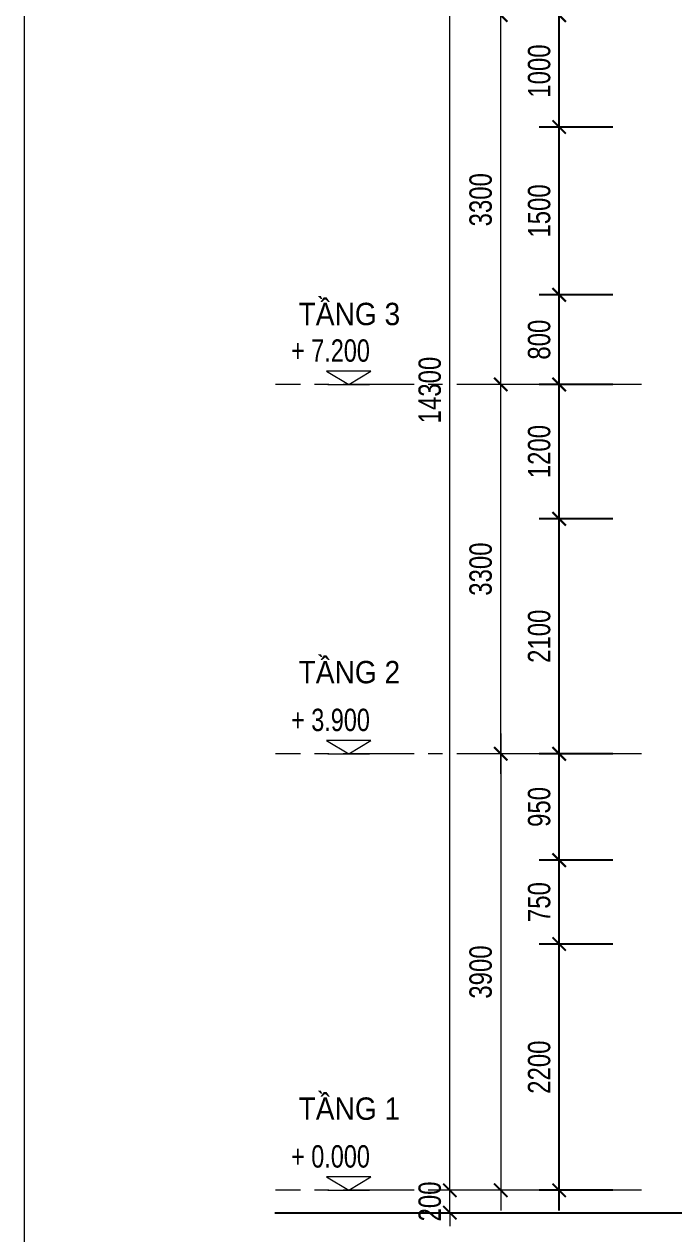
# Model space of a CAD drawing. Header units: millimetres. Extents: x -78046 to 260989, y -99288 to 158505.
# Drawn here: x 181189 to 186997, y 66559 to 77367 of the extents above; entities that cross this region are included whole.
import ezdxf
from ezdxf.xclip import XClip

# ---------------------------------------------------------------- set-up
doc = ezdxf.new("R2010")
doc.units = ezdxf.units.MM
doc.header["$LTSCALE"] = 100
doc.header["$XCLIPFRAME"] = 0
doc.header["$PDMODE"] = 98
doc.linetypes.add('CENTER', pattern=[50.8, 31.75, -6.35, 6.35, -6.35])
doc.layers.get('Defpoints').update_dxf_attribs({"lineweight": 13})
for name, color, linetype, lineweight in [('-CENTER', 143, 'CENTER', 13), ('-DIM', 9, 'Continuous', 13), ('-DOOR', 137, 'Continuous', 9), ('-HATCH', 8, 'Continuous', 5), ('-KH', 143, 'Continuous', 13), ('-LINE1', 7, 'Continuous', 18), ('-TEXT', 7, 'Continuous', 15)]:
    doc.layers.add(name, color=color, linetype=linetype, lineweight=lineweight)
doc.styles.add('1', font='arial.ttf')
doc.styles.add('AVANH', font='VHAVAN_2.TTF', dxfattribs={"width": 0.8})
doc.styles.add('X-5M-DH-TUM1$0$AVANTH', font='arial.ttf', dxfattribs={"width": 0.9})
doc.dimstyles.new('C_100A3', dxfattribs={"dimscale": 100, "dimtxt": 2.5, "dimasz": 1.2, "dimexe": 1.8, "dimexo": 0, "dimgap": 0.75, "dimtad": 1, "dimdec": 0, "dimzin": 0, "dimdsep": 46, "dimtxsty": 'AVANH', "dimblk": 'ARCHTICK', "dimcen": 0, "dimdle": 1.8, "dimclrd": 256, "dimclre": 256, "dimclrt": 7, "dimadec": 0, "dimazin": 0, "dimtfac": 0.0001, "dimtdec": 0, "dimtix": 1, "dimtmove": 2, "dimatfit": 3, "dimldrblk": 'ARCHTICK', "dimfxl": 1.8, "dimtolj": 1, "dimtzin": 0, "dimarcsym": 0})

# ---------------------------------------------------------------- blocks, each defined once
blk = doc.blocks.new('_ARCHTICK')
at = {"const_width": 0.15}
blk.add_lwpolyline([(-0.5, -0.5), (0.5, 0.5)], dxfattribs=at)
blk = doc.blocks.new('*D87')
at = {"layer": '-DIM', "lineweight": -2, "transparency": 16777216}
for p, q in [((-1874, 4280), (-1874, 20)), ((-1120, 4100), (-2054, 4100)), ((-1120, 200), (-2054, 200))]:
    blk.add_line(p, q, dxfattribs=at)
at = {"layer": 'Defpoints', "color": 0, "transparency": 16777216}
for p in [(-1120, 4100), (-1874, 200), (-1120, 200)]:
    blk.add_point(p, dxfattribs=at)
at = {"layer": '-DIM', "lineweight": -2, "transparency": 16777216, "xscale": 120, "yscale": 120, "zscale": 120}
for p, rotation in [((-1874, 4100), 90), ((-1874, 200), 270)]:
    blk.add_blockref('_ARCHTICK', p, dxfattribs=dict(at, rotation=rotation))
at = {"layer": '-DIM', "color": 7, "transparency": 16777216, "insert": (-2053, 2150), "char_height": 200, "attachment_point": 5, "rotation": 90, "style": 'AVANH'}
blk.add_mtext('\\A1;3900', dxfattribs=at)
blk = doc.blocks.new('*D88')
at = {"layer": '-DIM', "lineweight": -2, "transparency": 16777216}
for p, q in [((-1874, 3920), (-1874, 7580)), ((-1120, 7400), (-2054, 7400)), ((-1120, 4100), (-2054, 4100))]:
    blk.add_line(p, q, dxfattribs=at)
at = {"layer": 'Defpoints', "color": 0, "transparency": 16777216}
for p in [(-1874, 7400), (-1120, 7400), (-1120, 4100)]:
    blk.add_point(p, dxfattribs=at)
at = {"layer": '-DIM', "lineweight": -2, "transparency": 16777216, "xscale": 120, "yscale": 120, "zscale": 120}
for p, rotation in [((-1874, 7400), 90), ((-1874, 4100), 270)]:
    blk.add_blockref('_ARCHTICK', p, dxfattribs=dict(at, rotation=rotation))
at = {"layer": '-DIM', "color": 7, "transparency": 16777216, "insert": (-2053, 5750), "char_height": 200, "attachment_point": 5, "rotation": 90, "style": 'AVANH'}
blk.add_mtext('\\A1;3300', dxfattribs=at)
blk = doc.blocks.new('*D89')
at = {"layer": '-DIM', "lineweight": -2, "transparency": 16777216}
for p, q in [((-1874, 7220), (-1874, 10880)), ((-1120, 10700), (-2054, 10700)), ((-1120, 7400), (-2054, 7400))]:
    blk.add_line(p, q, dxfattribs=at)
at = {"layer": 'Defpoints', "color": 0, "transparency": 16777216}
for p in [(-1874, 10700), (-1120, 10700), (-1120, 7400)]:
    blk.add_point(p, dxfattribs=at)
at = {"layer": '-DIM', "lineweight": -2, "transparency": 16777216, "xscale": 120, "yscale": 120, "zscale": 120}
for p, rotation in [((-1874, 10700), 90), ((-1874, 7400), 270)]:
    blk.add_blockref('_ARCHTICK', p, dxfattribs=dict(at, rotation=rotation))
at = {"layer": '-DIM', "color": 7, "transparency": 16777216, "insert": (-2053, 9050), "char_height": 200, "attachment_point": 5, "rotation": 90, "style": 'AVANH'}
blk.add_mtext('\\A1;3300', dxfattribs=at)
blk = doc.blocks.new('*D90')
at = {"layer": '-DIM', "lineweight": -2, "transparency": 16777216}
for p, q in [((-1874, 10520), (-1874, 14680)), ((-1120, 14500), (-2054, 14500)), ((-1120, 10700), (-2054, 10700))]:
    blk.add_line(p, q, dxfattribs=at)
at = {"layer": 'Defpoints', "color": 0, "transparency": 16777216}
for p in [(-1874, 14500), (-1120, 14500), (-1120, 10700)]:
    blk.add_point(p, dxfattribs=at)
at = {"layer": '-DIM', "lineweight": -2, "transparency": 16777216, "xscale": 120, "yscale": 120, "zscale": 120}
for p, rotation in [((-1874, 14500), 90), ((-1874, 10700), 270)]:
    blk.add_blockref('_ARCHTICK', p, dxfattribs=dict(at, rotation=rotation))
at = {"layer": '-DIM', "color": 7, "transparency": 16777216, "insert": (-2053, 12600), "char_height": 200, "attachment_point": 5, "rotation": 90, "style": 'AVANH'}
blk.add_mtext('\\A1;3800', dxfattribs=at)
blk = doc.blocks.new('*D91')
at = {"layer": '-DIM', "lineweight": -2, "transparency": 16777216}
for p, q in [((-2329, 200), (-2329, 320)), ((-1120, 200), (-2509, 200)), ((-2329, 0), (-2329, 200)), ((-1120, 0), (-2509, 0)), ((-2329, 0), (-2329, -120))]:
    blk.add_line(p, q, dxfattribs=at)
at = {"layer": 'Defpoints', "color": 0, "transparency": 16777216}
for p in [(-2329, 200), (-1120, 200), (-1120, 0)]:
    blk.add_point(p, dxfattribs=at)
at = {"layer": '-DIM', "lineweight": -2, "transparency": 16777216, "xscale": 120, "yscale": 120, "zscale": 120}
for p, rotation in [((-2329, 200), 270), ((-2329, 0), 90)]:
    blk.add_blockref('_ARCHTICK', p, dxfattribs=dict(at, rotation=rotation))
at = {"layer": '-DIM', "color": 7, "transparency": 16777216, "insert": (-2508, 100), "char_height": 200, "attachment_point": 5, "rotation": 90, "style": 'AVANH'}
blk.add_mtext('\\A1;200', dxfattribs=at)
blk = doc.blocks.new('*D92')
at = {"layer": '-DIM', "lineweight": -2, "transparency": 16777216}
for p, q in [((-2329, 20), (-2329, 14680)), ((-1120, 14500), (-2509, 14500)), ((-1120, 200), (-2509, 200))]:
    blk.add_line(p, q, dxfattribs=at)
at = {"layer": 'Defpoints', "color": 0, "transparency": 16777216}
for p in [(-2329, 14500), (-1120, 14500), (-1120, 200)]:
    blk.add_point(p, dxfattribs=at)
at = {"layer": '-DIM', "lineweight": -2, "transparency": 16777216, "xscale": 120, "yscale": 120, "zscale": 120}
for p, rotation in [((-2329, 14500), 90), ((-2329, 200), 270)]:
    blk.add_blockref('_ARCHTICK', p, dxfattribs=dict(at, rotation=rotation))
at = {"layer": '-DIM', "color": 7, "transparency": 16777216, "insert": (-2508, 7350), "char_height": 200, "attachment_point": 5, "rotation": 90, "style": 'AVANH'}
blk.add_mtext('\\A1;14300', dxfattribs=at)
blk = doc.blocks.new('cot')
at = {"layer": '-KH'}
blk.add_line((116899, -109064), (117274, -109064), dxfattribs=at)
blk.add_lwpolyline([(117286, -108944), (116888, -108944), (117087, -109064)], close=True, dxfattribs=at)
blk.add_solid([(117087, -109064), (117087, -108944), (117286, -108944), (117087, -109064)], dxfattribs=at)
blk = doc.blocks.new('lancan')
for p, q in [((-1, 989), (6547, 989)), ((-1, 969), (6547, 969)), ((-1, 120), (6547, 120)), ((-1, 100), (6547, 100)), ((-1, 0), (6547, 0))]:
    blk.add_line(p, q)
blk = doc.blocks.new('*D439')
at = {"layer": '-DIM', "lineweight": -2, "transparency": 16777216}
for p, q in [((185972, 66768), (185972, 69328)), ((186452, 69148), (185792, 69148)), ((186452, 66948), (185792, 66948))]:
    blk.add_line(p, q, dxfattribs=at)
at = {"layer": 'Defpoints', "color": 0, "transparency": 16777216}
for p in [(185972, 69148), (186452, 69148), (186452, 66948)]:
    blk.add_point(p, dxfattribs=at)
at = {"layer": '-DIM', "lineweight": -2, "transparency": 16777216, "xscale": 120, "yscale": 120, "zscale": 120}
for p, rotation in [((185972, 69148), 90), ((185972, 66948), 270)]:
    blk.add_blockref('_ARCHTICK', p, dxfattribs=dict(at, rotation=rotation))
at = {"layer": '-DIM', "color": 7, "transparency": 16777216, "insert": (185794, 68048), "char_height": 200, "attachment_point": 5, "rotation": 90, "style": 'AVANH'}
blk.add_mtext('\\A1;2200', dxfattribs=at)
blk = doc.blocks.new('*D440')
at = {"layer": '-DIM', "lineweight": -2, "transparency": 16777216}
for p, q in [((185972, 69718), (185972, 71028)), ((186452, 70848), (185792, 70848)), ((186452, 69898), (185792, 69898))]:
    blk.add_line(p, q, dxfattribs=at)
at = {"layer": 'Defpoints', "color": 0, "transparency": 16777216}
for p in [(185972, 70848), (186452, 70848), (186452, 69898)]:
    blk.add_point(p, dxfattribs=at)
at = {"layer": '-DIM', "lineweight": -2, "transparency": 16777216, "xscale": 120, "yscale": 120, "zscale": 120}
for p, rotation in [((185972, 70848), 90), ((185972, 69898), 270)]:
    blk.add_blockref('_ARCHTICK', p, dxfattribs=dict(at, rotation=rotation))
at = {"layer": '-DIM', "color": 7, "transparency": 16777216, "insert": (185794, 70373), "char_height": 200, "attachment_point": 5, "rotation": 90, "style": 'AVANH'}
blk.add_mtext('\\A1;950', dxfattribs=at)
blk = doc.blocks.new('*D441')
at = {"layer": '-DIM', "lineweight": -2, "transparency": 16777216}
for p, q in [((185972, 70668), (185972, 73128)), ((186452, 72948), (185792, 72948)), ((186452, 70848), (185792, 70848))]:
    blk.add_line(p, q, dxfattribs=at)
at = {"layer": 'Defpoints', "color": 0, "transparency": 16777216}
for p in [(185972, 72948), (186452, 72948), (186452, 70848)]:
    blk.add_point(p, dxfattribs=at)
at = {"layer": '-DIM', "lineweight": -2, "transparency": 16777216, "xscale": 120, "yscale": 120, "zscale": 120}
for p, rotation in [((185972, 72948), 90), ((185972, 70848), 270)]:
    blk.add_blockref('_ARCHTICK', p, dxfattribs=dict(at, rotation=rotation))
at = {"layer": '-DIM', "color": 7, "transparency": 16777216, "insert": (185794, 71898), "char_height": 200, "attachment_point": 5, "rotation": 90, "style": 'AVANH'}
blk.add_mtext('\\A1;2100', dxfattribs=at)
blk = doc.blocks.new('*D442')
at = {"layer": '-DIM', "lineweight": -2, "transparency": 16777216}
for p, q in [((185972, 72768), (185972, 74328)), ((186452, 74148), (185792, 74148)), ((186452, 72948), (185792, 72948))]:
    blk.add_line(p, q, dxfattribs=at)
at = {"layer": 'Defpoints', "color": 0, "transparency": 16777216}
for p in [(185972, 74148), (186452, 74148), (186452, 72948)]:
    blk.add_point(p, dxfattribs=at)
at = {"layer": '-DIM', "lineweight": -2, "transparency": 16777216, "xscale": 120, "yscale": 120, "zscale": 120}
for p, rotation in [((185972, 74148), 90), ((185972, 72948), 270)]:
    blk.add_blockref('_ARCHTICK', p, dxfattribs=dict(at, rotation=rotation))
at = {"layer": '-DIM', "color": 7, "transparency": 16777216, "insert": (185794, 73548), "char_height": 200, "attachment_point": 5, "rotation": 90, "style": 'AVANH'}
blk.add_mtext('\\A1;1200', dxfattribs=at)
blk = doc.blocks.new('*D443')
at = {"layer": '-DIM', "lineweight": -2, "transparency": 16777216}
for p, q in [((185972, 74768), (185972, 76628)), ((186452, 76448), (185792, 76448)), ((186452, 74948), (185792, 74948))]:
    blk.add_line(p, q, dxfattribs=at)
at = {"layer": 'Defpoints', "color": 0, "transparency": 16777216}
for p in [(185972, 76448), (186452, 76448), (186452, 74948)]:
    blk.add_point(p, dxfattribs=at)
at = {"layer": '-DIM', "lineweight": -2, "transparency": 16777216, "xscale": 120, "yscale": 120, "zscale": 120}
for p, rotation in [((185972, 76448), 90), ((185972, 74948), 270)]:
    blk.add_blockref('_ARCHTICK', p, dxfattribs=dict(at, rotation=rotation))
at = {"layer": '-DIM', "color": 7, "transparency": 16777216, "insert": (185794, 75698), "char_height": 200, "attachment_point": 5, "rotation": 90, "style": 'AVANH'}
blk.add_mtext('\\A1;1500', dxfattribs=at)
blk = doc.blocks.new('*D444')
at = {"layer": '-DIM', "lineweight": -2, "transparency": 16777216}
for p, q in [((185972, 76268), (185972, 77628)), ((186452, 77448), (185792, 77448)), ((186452, 76448), (185792, 76448))]:
    blk.add_line(p, q, dxfattribs=at)
at = {"layer": 'Defpoints', "color": 0, "transparency": 16777216}
for p in [(185972, 77448), (186452, 77448), (186452, 76448)]:
    blk.add_point(p, dxfattribs=at)
at = {"layer": '-DIM', "lineweight": -2, "transparency": 16777216, "xscale": 120, "yscale": 120, "zscale": 120}
for p, rotation in [((185972, 77448), 90), ((185972, 76448), 270)]:
    blk.add_blockref('_ARCHTICK', p, dxfattribs=dict(at, rotation=rotation))
at = {"layer": '-DIM', "color": 7, "transparency": 16777216, "insert": (185794, 76948), "char_height": 200, "attachment_point": 5, "rotation": 90, "style": 'AVANH'}
blk.add_mtext('\\A1;1000', dxfattribs=at)
blk = doc.blocks.new('*D447')
at = {"layer": '-DIM', "lineweight": -2, "transparency": 16777216}
for p, q in [((185972, 77268), (185972, 78828)), ((186452, 78648), (185792, 78648)), ((186452, 77448), (185792, 77448))]:
    blk.add_line(p, q, dxfattribs=at)
at = {"layer": 'Defpoints', "color": 0, "transparency": 16777216}
for p in [(185972, 78648), (186452, 78648), (186452, 77448)]:
    blk.add_point(p, dxfattribs=at)
at = {"layer": '-DIM', "lineweight": -2, "transparency": 16777216, "xscale": 120, "yscale": 120, "zscale": 120}
for p, rotation in [((185972, 78648), 90), ((185972, 77448), 270)]:
    blk.add_blockref('_ARCHTICK', p, dxfattribs=dict(at, rotation=rotation))
at = {"layer": '-DIM', "color": 7, "transparency": 16777216, "insert": (185794, 78048), "char_height": 200, "attachment_point": 5, "rotation": 90, "style": 'AVANH'}
blk.add_mtext('\\A1;1200', dxfattribs=at)
blk = doc.blocks.new('*D449')
at = {"layer": '-DIM', "lineweight": -2, "transparency": 16777216}
for p, q in [((185972, 73968), (185972, 75128)), ((186452, 74948), (185792, 74948)), ((186452, 74148), (185792, 74148))]:
    blk.add_line(p, q, dxfattribs=at)
at = {"layer": 'Defpoints', "color": 0, "transparency": 16777216}
for p in [(185972, 74948), (186452, 74948), (186452, 74148)]:
    blk.add_point(p, dxfattribs=at)
at = {"layer": '-DIM', "lineweight": -2, "transparency": 16777216, "xscale": 120, "yscale": 120, "zscale": 120}
for p, rotation in [((185972, 74948), 90), ((185972, 74148), 270)]:
    blk.add_blockref('_ARCHTICK', p, dxfattribs=dict(at, rotation=rotation))
at = {"layer": '-DIM', "color": 7, "transparency": 16777216, "insert": (185794, 74548), "char_height": 200, "attachment_point": 5, "rotation": 90, "style": 'AVANH'}
blk.add_mtext('\\A1;800', dxfattribs=at)
blk = doc.blocks.new('*D448')
at = {"layer": '-DIM', "lineweight": -2, "transparency": 16777216}
for p, q in [((185972, 68968), (185972, 70078)), ((186452, 69898), (185792, 69898)), ((186452, 69148), (185792, 69148))]:
    blk.add_line(p, q, dxfattribs=at)
at = {"layer": 'Defpoints', "color": 0, "transparency": 16777216}
for p in [(185972, 69898), (186452, 69898), (186452, 69148)]:
    blk.add_point(p, dxfattribs=at)
at = {"layer": '-DIM', "lineweight": -2, "transparency": 16777216, "xscale": 120, "yscale": 120, "zscale": 120}
for p, rotation in [((185972, 69898), 90), ((185972, 69148), 270)]:
    blk.add_blockref('_ARCHTICK', p, dxfattribs=dict(at, rotation=rotation))
at = {"layer": '-DIM', "color": 7, "transparency": 16777216, "insert": (185794, 69523), "char_height": 200, "attachment_point": 5, "rotation": 90, "style": 'AVANH'}
blk.add_mtext('\\A1;750', dxfattribs=at)
blk = doc.blocks.new('ƯEQ')
at = {"layer": '-CENTER', "ltscale": 0.2}
for p, q in [((-616.7, 7400), (-3887.9, 7400)), ((-616.7, 4100), (-3887.9, 4100)), ((-616.7, 200), (-3887.9, 200)), ((-616.7, 0), (-3887.9, 0))]:
    blk.add_line(p, q, dxfattribs=at)
at = {"layer": '-CENTER'}
for p in [(-120320.2, 116463.7), (-120320.2, 113163.7), (-120320.2, 109263.7)]:
    blk.add_blockref('cot', p, dxfattribs=at)
at = {"layer": '-TEXT', "color": 2, "style": 'X-5M-DH-TUM1$0$AVANTH', "width": 0.9}
for s, p in [('TẦNG 3', (-3681.2, 7929.6)), ('TẦNG 2', (-3681.2, 4729.6)), ('TẦNG 1', (-3681.2, 829.6))]:
    blk.add_text(s, height=200, dxfattribs=at).set_placement(p)
at = {"layer": '-TEXT', "style": '1', "width": 0.75}
for s, p in [('+ 7.200', (-3748.7, 7602.8)), ('+ 3.900', (-3748.7, 4302.8)), ('+ 0.000', (-3748.7, 402.8))]:
    blk.add_text(s, height=200, dxfattribs=at).set_placement(p)
at = {"layer": '-DIM'}
for base, p1, p2, picture, middle in [((-2329.5, 14500), (-1119.9, 200), (-1119.9, 14500), '*D92', (-2507.9, 7350)), ((-1874.2, 14500), (-1119.9, 10700), (-1119.9, 14500), '*D90', (-2052.7, 12600)), ((-1874.2, 10700), (-1119.9, 7400), (-1119.9, 10700), '*D89', (-2052.7, 9050)), ((-1874.2, 7400), (-1119.9, 4100), (-1119.9, 7400), '*D88', (-2052.7, 5750)), ((-1874.2, 200), (-1119.9, 4100), (-1119.9, 200), '*D87', (-2052.7, 2150)), ((-2329.5, 200), (-1119.9, 0), (-1119.9, 200), '*D91', (-2507.9, 100))]:
    dim = blk.add_linear_dim(base=base, p1=p1, p2=p2, angle=90, dimstyle='C_100A3', override={"dimtxt": 2}, dxfattribs=at)
    dim.commit()
    dim.dimension.update_dxf_attribs({"geometry": picture, "text_midpoint": middle})

msp = doc.modelspace()

# ---------------------------------------------------------------- linework, layer by layer
at = {"layer": '-LINE1'}
msp.add_lwpolyline([(181189.3, 60591.1), (221089.3, 60591.1), (221089.3, 88806.1), (181189.3, 88806.1)], close=True, dxfattribs=at)
at = {"color": 2}
msp.add_line((183430.7, 66748), (194746.4, 66748), dxfattribs=at)

# ---------------------------------------------------------------- block references
at = {"layer": '-DOOR', "color": 2}
msp.add_blockref('ƯEQ', (187323.8, 66748), dxfattribs=at)
at = {"layer": '-HATCH'}
ref = msp.add_blockref('lancan', (185930.5, 70883), dxfattribs=at)
XClip(ref).set_block_clipping_path([(1933.1258868859, -0.0358389711), (3283.1880885421, 1010.8253951668)])

# ---------------------------------------------------------------- dimensions: what is measured, and where the dimension line sits
at = {"layer": '-DIM'}
for base, p1, p2, picture, middle in [((185972, 78647.6), (186451.6, 77448), (186451.6, 78647.6), '*D447', (185793.6, 78047.8)), ((185972, 77448), (186451.6, 76447.8), (186451.6, 77448), '*D444', (185793.6, 76947.9)), ((185972, 76447.8), (186451.6, 74947.8), (186451.6, 76447.8), '*D443', (185793.6, 75697.8)), ((185972, 74947.8), (186451.6, 74148), (186451.6, 74947.8), '*D449', (185793.6, 74547.9)), ((185972, 74148), (186451.6, 72948), (186451.6, 74148), '*D442', (185793.6, 73548)), ((185972, 72948), (186451.6, 70848), (186451.6, 72948), '*D441', (185793.6, 71898)), ((185972.0027, 70847.9885), (186451.5641, 69898.4576), (186451.5641, 70847.9885), '*D440', (185793.5659, 70373.223)), ((185972.0027, 69898.4576), (186451.5641, 69147.9836), (186451.5641, 69898.4576), '*D448', (185793.5659, 69523.2206)), ((185972, 69148), (186451.6, 66948), (186451.6, 69148), '*D439', (185793.6, 68048))]:
    dim = msp.add_linear_dim(base=base, p1=p1, p2=p2, angle=90, dimstyle='C_100A3', override={"dimtxt": 2}, dxfattribs=at)
    dim.commit()
    dim.dimension.update_dxf_attribs({"geometry": picture, "text_midpoint": middle})

doc.saveas('drawing.dxf')
